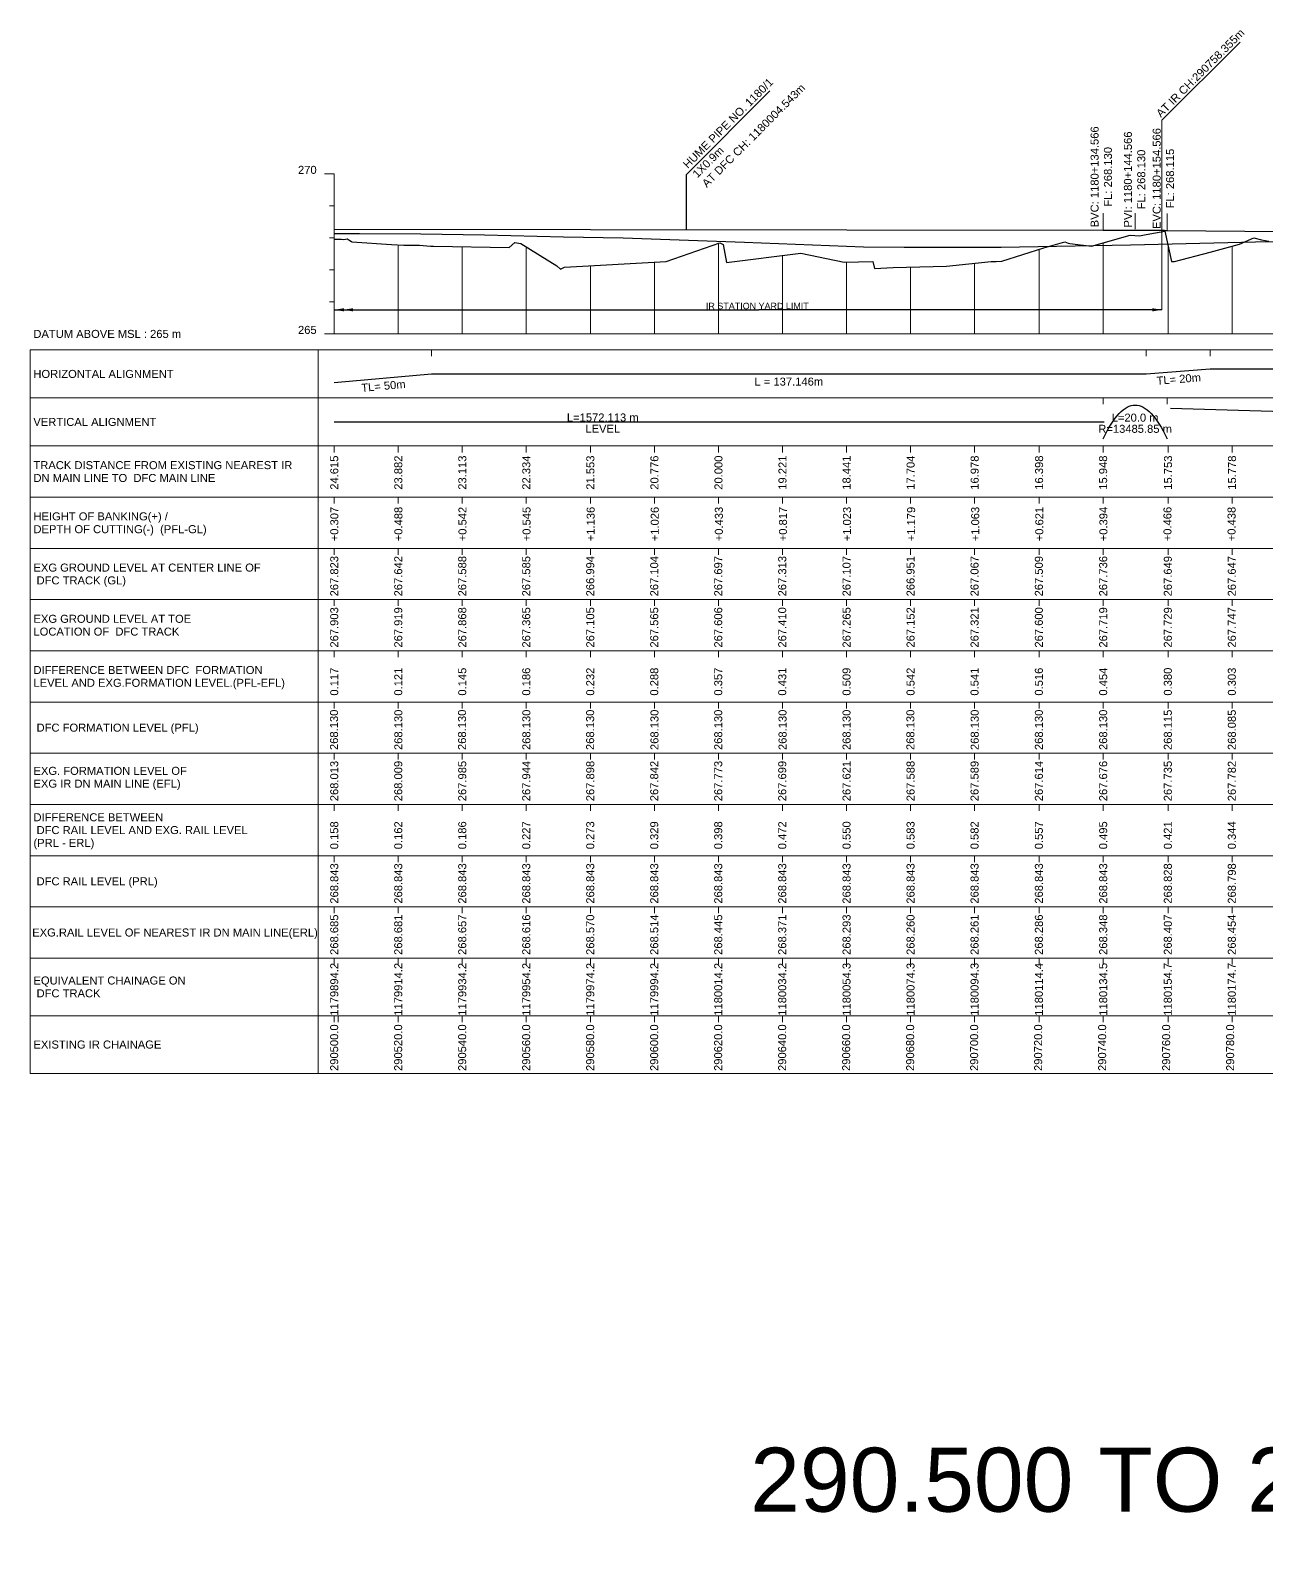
# Model space of a CAD drawing. Header units: metres. Extents: x 9905 to 38505, y -12378 to -11796.
# Drawn here: x 24905 to 25291.4, y -12377.9 to -11905.1 of the extents above; entities that cross this region are included whole.
import ezdxf
from ezdxf.enums import TextEntityAlignment as Align

# ---------------------------------------------------------------- set-up
doc = ezdxf.new("R2010")
doc.units = ezdxf.units.M
doc.header["$MEASUREMENT"] = 0
doc.layers.get('0').update_dxf_attribs({"lineweight": 0})
for name, color, linetype, lineweight in [('C-PROF-LABL-DG', 1, 'Continuous', 25), ('LS BVC-PVI-EVC TEXT', 10, 'Continuous', 0), ('LS CUT FILL', 10, 'Continuous', 0), ('LS DATUM', 7, 'Continuous', 0), ('LS DATUM X', 7, 'Continuous', 0), ('LS DATUM Y', 7, 'Continuous', 0), ('LS DIFF. EXG.RL & PRO. RL', 10, 'Continuous', 0), ('LS DIFF. PFL & EFL', 10, 'Continuous', 0), ('LS EXG GL', 7, 'Continuous', 0), ('LS EXG GL AT PRO TOE', 7, 'Continuous', 0), ('LS EXG IR CH', 7, 'Continuous', 0), ('LS EXG. FL', 7, 'Continuous', 0), ('LS EXG. GL', 7, 'Continuous', 0), ('LS EXG. IR CH', 7, 'Continuous', 0), ('LS EXG. RL', 7, 'Continuous', 0), ('LS FRAME', 7, 'Continuous', 0), ('LS PFL-EFL', 10, 'Continuous', 0), ('LS PRL-ERL', 10, 'Continuous', 0), ('LS PRO. CUT & FILL', 10, 'Continuous', 0), ('LS PRO. DFCC CH', 10, 'Continuous', 0), ('LS PRO. FL', 10, 'Continuous', 0), ('LS PRO. RL', 10, 'Continuous', 0), ('LS PROFILE EXG FL', 7, 'Continuous', 25), ('LS PROFILE EXG GL', 7, 'Continuous', 30), ('LS PROFILE PRO FL', 1, 'Continuous', 30), ('LS TICKS', 7, 'Continuous', 0), ('LS TRACK CENTER', 10, 'Continuous', 0), ("LS TRACK CENTER's", 10, 'Continuous', 0), ('Profile Grid', 7, 'Continuous', 0)]:
    doc.layers.add(name, color=color, linetype=linetype, lineweight=lineweight)
for name, color, linetype in [('LS HORIZONTAL ALIGNMENT', 10, 'Continuous'), ("LS LC'S", 7, 'Continuous'), ('LS VERTICAL ALIGNMENT', 10, 'Continuous'), ('ref text', 3, 'Continuous'), ('STATION YARD LIMIT IN LS', 7, 'Continuous')]:
    doc.layers.add(name, color=color, linetype=linetype)
doc.styles.add('Arial', font='arial.ttf')
doc.styles.get("Standard").update_dxf_attribs({"font": 'arial.ttf'})
doc.styles.add('Style-Arial', font='arial.ttf')
doc.styles.add('StyleArial', font='arial.ttf')
doc.dimstyles.get("Standard").update_dxf_attribs({"dimtxt": 0.18, "dimasz": 0.18, "dimexe": 0.18, "dimexo": 0.0625, "dimgap": 0.09, "dimtad": 0, "dimtih": 1, "dimtoh": 1, "dimdec": 4, "dimzin": 0, "dimdsep": 46, "dimtxsty": 'Standard', "dimcen": 0.09, "dimadec": 0, "dimazin": 0, "dimtfac": 1, "dimtdec": 4, "dimtofl": 0, "dimtmove": 0, "dimatfit": 3, "dimfxl": 1, "dimtolj": 1, "dimtzin": 0, "dimarcsym": 0})

msp = doc.modelspace()

# ---------------------------------------------------------------- linework, layer by layer
msp.add_lwpolyline([(24905, -12005), (24995, -12005)])
at = {"layer": 'LS BVC-PVI-EVC TEXT'}
for p, q in [((25240.28, -11967.56), (25240.28, -11962.31)), ((25250.28, -11967.31), (25250.28, -11962.31)), ((25260.28, -11967.65), (25260.28, -11962.4))]:
    msp.add_line(p, q, dxfattribs=at)
at = {"layer": 'LS DATUM X', "color": 7, "linetype": 'Continuous', "lineweight": 0}
msp.add_line((25000, -12000), (25587.61, -12000), dxfattribs=at)
at = {"layer": 'LS DATUM Y', "color": 7, "linetype": 'Continuous', "lineweight": 0}
for p, q in [((24997, -11950), (25000, -11950)), ((25000, -12000), (25000, -11950)), ((24998.5, -11960), (25000, -11960)), ((24998.5, -11970), (25000, -11970)), ((24998.5, -11980), (25000, -11980)), ((24998.5, -11990), (25000, -11990)), ((24997, -12000), (25000, -12000))]:
    msp.add_line(p, q, dxfattribs=at)
at = {"layer": 'LS FRAME'}
for points in [[(24995, -12231), (24905, -12231), (24905, -12005)], [(24995, -12020), (24905, -12020)], [(24995, -12035), (24905, -12035)], [(24995, -12051), (24905, -12051)], [(24905, -12051), (24995, -12051)], [(24995, -12067), (24905, -12067)], [(24905, -12067), (24995, -12067)], [(24995, -12083), (24905, -12083)], [(24905, -12083), (24995, -12083)], [(24995, -12099), (24905, -12099)], [(24995, -12115), (24905, -12115)], [(24905, -12115), (24995, -12115)], [(24995, -12131), (24905, -12131)], [(24905, -12131), (24995, -12131)], [(24995, -12147), (24905, -12147)], [(24905, -12147), (24995, -12147)], [(24995, -12163), (24905, -12163)], [(24905, -12163), (24995, -12163)], [(24995, -12179), (24905, -12179)], [(24995, -12195), (24905, -12195)], [(24995, -12213), (24905, -12213)]]:
    msp.add_lwpolyline(points, dxfattribs=at)
at = {"layer": 'LS FRAME', "color": 7, "linetype": 'Continuous', "lineweight": 0, "flags": 128}
for points in [[(24995, -12020), (25592.61, -12020), (25592.61, -12005), (24995, -12005), (24995, -12020)], [(24995, -12035), (25592.61, -12035), (25592.61, -12020), (24995, -12020), (24995, -12035)], [(24995, -12051), (25592.61, -12051), (25592.61, -12035), (24995, -12035), (24995, -12051)], [(24995, -12067), (25592.61, -12067), (25592.61, -12051), (24995, -12051), (24995, -12067)], [(24995, -12083), (25592.61, -12083), (25592.61, -12067), (24995, -12067), (24995, -12083)], [(24995, -12099), (25592.61, -12099), (25592.61, -12083), (24995, -12083), (24995, -12099)], [(24995, -12115), (25592.61, -12115), (25592.61, -12099), (24995, -12099), (24995, -12115)], [(24995, -12131), (25592.61, -12131), (25592.61, -12115), (24995, -12115), (24995, -12131)], [(24995, -12147), (25592.61, -12147), (25592.61, -12131), (24995, -12131), (24995, -12147)], [(24995, -12163), (25592.61, -12163), (25592.61, -12147), (24995, -12147), (24995, -12163)], [(24995, -12179), (25592.61, -12179), (25592.61, -12163), (24995, -12163), (24995, -12179)], [(24995, -12195), (25592.61, -12195), (25592.61, -12179), (24995, -12179), (24995, -12195)], [(24995, -12213), (25592.61, -12213), (25592.61, -12195), (24995, -12195), (24995, -12213)], [(24995, -12231), (25592.61, -12231), (25592.61, -12213), (24995, -12213), (24995, -12231)]]:
    msp.add_lwpolyline(points, close=True, dxfattribs=at)
at = {"layer": 'LS FRAME', "color": 7, "linetype": 'Continuous', "lineweight": 0}
msp.add_3dface([(24995, -12099), (24915, -12099), (24915, -12099)], dxfattribs=at)
at = {"layer": 'LS HORIZONTAL ALIGNMENT', "flags": 128}
msp.add_lwpolyline([(25000, -12015.23), (25030.36, -12012.5), (25030.36, -12012.5), (25253.76, -12012.5), (25253.76, -12012.5), (25273.76, -12010.89), (25273.76, -12010.89), (25456.68, -12010.89), (25456.68, -12010.89), (25476.68, -12012.5), (25476.68, -12012.5), (25587.64, -12012.5)], dxfattribs=at)
at = {"layer": "LS LC'S"}
msp.add_lwpolyline([(25110.07, -11967.33), (25110.07, -11950.17), (25136.16, -11924.08)], dxfattribs=at)
at = {"layer": 'LS PROFILE EXG FL'}
msp.add_lwpolyline([(25000, -11968.66), (25007.86, -11968.6), (25027.01, -11968.76), (25046.94, -11969.03), (25071.61, -11969.63), (25090.29, -11970.03), (25128.19, -11971.35), (25165.45, -11972.79), (25178.11, -11972.91), (25208.37, -11972.9), (25248.84, -11972.16), (25287.88, -11971.22), (25327.65, -11970.67), (25368.54, -11969.97), (25393.4, -11970.11), (25408.39, -11970.22), (25450, -11970.08), (25455.17, -11970.08), (25475.6, -11970.6), (25496.06, -11971.05), (25518.97, -11971.6), (25565.89, -11972.21), (25587.57, -11972.43)], dxfattribs=at)
at = {"layer": 'LS PROFILE EXG GL', "flags": 128}
msp.add_lwpolyline([(25000, -11970.4), (25002.24, -11970.44), (25002.94, -11970.46), (25003.51, -11970.37), (25004.04, -11970.33), (25005.36, -11971.16), (25005.51, -11971.25), (25017.86, -11972.07), (25021.77, -11972.32), (25026.63, -11972.3), (25030.05, -11972.56), (25030.36, -11972.57), (25030.97, -11972.59), (25054.69, -11973.01), (25056.4, -11971.4), (25058.33, -11971.72), (25069.52, -11978.71), (25070.72, -11979.78), (25071.97, -11979.13), (25103.75, -11977.38), (25120.5, -11971.51), (25121.56, -11972.04), (25122.62, -11977.71), (25145.85, -11974.77), (25159.34, -11977.58), (25168.28, -11977.38), (25168.81, -11979.55), (25174.71, -11979.23), (25191.36, -11978.87), (25205.34, -11977.42), (25206.89, -11977.34), (25208.61, -11977.25), (25221.8, -11973.11), (25228.34, -11971.26), (25229.34, -11971.62), (25229.83, -11971.8), (25236.68, -11972.59), (25248.78, -11969.15), (25251.63, -11969.31), (25253.76, -11968.93), (25259.6, -11967.89), (25261.61, -11977.43), (25262.64, -11977.42), (25262.64, -11977.42), (25273.76, -11974.44), (25282.95, -11971.97), (25287.41, -11969.99), (25289.81, -11970.64), (25292.05, -11971.07)], dxfattribs=at)
at = {"layer": 'LS PROFILE PRO FL'}
for points in [[(25000, -11967.33), (25240.28, -11967.56)], [(25240.28, -11967.56), (25240.7, -11967.56), (25241.13, -11967.56), (25241.56, -11967.57), (25241.98, -11967.57), (25242.41, -11967.57), (25242.83, -11967.57), (25243.26, -11967.57), (25243.68, -11967.57), (25244.11, -11967.57), (25244.53, -11967.57), (25244.96, -11967.57), (25245.39, -11967.57), (25245.81, -11967.57), (25246.24, -11967.57), (25246.66, -11967.57), (25247.09, -11967.57), (25247.51, -11967.58), (25247.94, -11967.58), (25248.36, -11967.58), (25248.79, -11967.58), (25249.22, -11967.58), (25249.64, -11967.58), (25250.07, -11967.59), (25250.49, -11967.59), (25250.92, -11967.59), (25251.34, -11967.59), (25251.77, -11967.59), (25252.19, -11967.6), (25252.62, -11967.6), (25253.04, -11967.6), (25253.47, -11967.6), (25253.9, -11967.6), (25254.32, -11967.61), (25254.75, -11967.61), (25255.17, -11967.61), (25255.6, -11967.62), (25256.02, -11967.62), (25256.45, -11967.62), (25256.87, -11967.62), (25257.3, -11967.63), (25257.73, -11967.63), (25258.15, -11967.63), (25258.58, -11967.64), (25259, -11967.64), (25259.43, -11967.64), (25259.85, -11967.65), (25260.28, -11967.65)], [(25260.28, -11967.65), (25587.64, -11970.49)]]:
    msp.add_lwpolyline(points, dxfattribs=at)
at = {"layer": 'LS TICKS', "color": 7, "linetype": 'Continuous', "lineweight": 0, "flags": 128}
for points in [[(25030.36, -12007), (25030.36, -12005)], [(25253.76, -12007), (25253.76, -12005)], [(25273.76, -12007), (25273.76, -12005)], [(25240.28, -12022), (25240.28, -12020)], [(25260.28, -12022), (25260.28, -12020)], [(25000, -12037), (25000, -12035)], [(25020.01, -12037), (25020.01, -12035)], [(25040.02, -12037), (25040.02, -12035)], [(25060.02, -12037), (25060.02, -12035)], [(25080.04, -12037), (25080.04, -12035)], [(25100.06, -12037), (25100.06, -12035)], [(25120.07, -12037), (25120.07, -12035)], [(25140.08, -12037), (25140.08, -12035)], [(25160.09, -12037), (25160.09, -12035)], [(25180.12, -12037), (25180.12, -12035)], [(25200.13, -12037), (25200.13, -12035)], [(25220.27, -12037), (25220.27, -12035)], [(25240.28, -12037), (25240.28, -12035)], [(25260.56, -12037), (25260.56, -12035)], [(25280.56, -12037), (25280.56, -12035)], [(25000, -12053), (25000, -12051)], [(25020.01, -12053), (25020.01, -12051)], [(25040.02, -12053), (25040.02, -12051)], [(25060.02, -12053), (25060.02, -12051)], [(25080.04, -12053), (25080.04, -12051)], [(25100.06, -12053), (25100.06, -12051)], [(25120.07, -12053), (25120.07, -12051)], [(25140.08, -12053), (25140.08, -12051)], [(25160.09, -12053), (25160.09, -12051)], [(25180.12, -12053), (25180.12, -12051)], [(25200.13, -12053), (25200.13, -12051)], [(25220.27, -12053), (25220.27, -12051)], [(25240.28, -12053), (25240.28, -12051)], [(25260.56, -12053), (25260.56, -12051)], [(25280.56, -12053), (25280.56, -12051)], [(25000, -12069), (25000, -12067)], [(25020.01, -12069), (25020.01, -12067)], [(25040.02, -12069), (25040.02, -12067)], [(25060.02, -12069), (25060.02, -12067)], [(25080.04, -12069), (25080.04, -12067)], [(25100.06, -12069), (25100.06, -12067)], [(25120.07, -12069), (25120.07, -12067)], [(25140.08, -12069), (25140.08, -12067)], [(25160.09, -12069), (25160.09, -12067)], [(25180.12, -12069), (25180.12, -12067)], [(25200.13, -12069), (25200.13, -12067)], [(25220.27, -12069), (25220.27, -12067)], [(25240.28, -12069), (25240.28, -12067)], [(25260.56, -12069), (25260.56, -12067)], [(25280.56, -12069), (25280.56, -12067)], [(25000, -12085), (25000, -12083)], [(25020.01, -12085), (25020.01, -12083)], [(25040.02, -12085), (25040.02, -12083)], [(25060.02, -12085), (25060.02, -12083)], [(25080.04, -12085), (25080.04, -12083)], [(25100.06, -12085), (25100.06, -12083)], [(25120.07, -12085), (25120.07, -12083)], [(25140.08, -12085), (25140.08, -12083)], [(25160.09, -12085), (25160.09, -12083)], [(25180.12, -12085), (25180.12, -12083)], [(25200.13, -12085), (25200.13, -12083)], [(25220.27, -12085), (25220.27, -12083)], [(25240.28, -12085), (25240.28, -12083)], [(25260.56, -12085), (25260.56, -12083)], [(25280.56, -12085), (25280.56, -12083)], [(25000, -12101), (25000, -12099)], [(25020.01, -12101), (25020.01, -12099)], [(25040.02, -12101), (25040.02, -12099)], [(25060.02, -12101), (25060.02, -12099)], [(25080.04, -12101), (25080.04, -12099)], [(25100.06, -12101), (25100.06, -12099)], [(25120.07, -12101), (25120.07, -12099)], [(25140.08, -12101), (25140.08, -12099)], [(25160.09, -12101), (25160.09, -12099)], [(25180.12, -12101), (25180.12, -12099)], [(25200.13, -12101), (25200.13, -12099)], [(25220.27, -12101), (25220.27, -12099)], [(25240.28, -12101), (25240.28, -12099)], [(25260.56, -12101), (25260.56, -12099)], [(25280.56, -12101), (25280.56, -12099)], [(25000, -12117), (25000, -12115)], [(25020.01, -12117), (25020.01, -12115)], [(25040.02, -12117), (25040.02, -12115)], [(25060.02, -12117), (25060.02, -12115)], [(25080.04, -12117), (25080.04, -12115)], [(25100.06, -12117), (25100.06, -12115)], [(25120.07, -12117), (25120.07, -12115)], [(25140.08, -12117), (25140.08, -12115)], [(25160.09, -12117), (25160.09, -12115)], [(25180.12, -12117), (25180.12, -12115)], [(25200.13, -12117), (25200.13, -12115)], [(25220.27, -12117), (25220.27, -12115)], [(25240.28, -12117), (25240.28, -12115)], [(25260.56, -12117), (25260.56, -12115)], [(25280.56, -12117), (25280.56, -12115)], [(25000, -12133), (25000, -12131)], [(25020.01, -12133), (25020.01, -12131)], [(25040.02, -12133), (25040.02, -12131)], [(25060.02, -12133), (25060.02, -12131)], [(25080.04, -12133), (25080.04, -12131)], [(25100.06, -12133), (25100.06, -12131)], [(25120.07, -12133), (25120.07, -12131)], [(25140.08, -12133), (25140.08, -12131)], [(25160.09, -12133), (25160.09, -12131)], [(25180.12, -12133), (25180.12, -12131)], [(25200.13, -12133), (25200.13, -12131)], [(25220.27, -12133), (25220.27, -12131)], [(25240.28, -12133), (25240.28, -12131)], [(25260.56, -12133), (25260.56, -12131)], [(25280.56, -12133), (25280.56, -12131)], [(25000, -12149), (25000, -12147)], [(25020.01, -12149), (25020.01, -12147)], [(25040.02, -12149), (25040.02, -12147)], [(25060.02, -12149), (25060.02, -12147)], [(25080.04, -12149), (25080.04, -12147)], [(25100.06, -12149), (25100.06, -12147)], [(25120.07, -12149), (25120.07, -12147)], [(25140.08, -12149), (25140.08, -12147)], [(25160.09, -12149), (25160.09, -12147)], [(25180.12, -12149), (25180.12, -12147)], [(25200.13, -12149), (25200.13, -12147)], [(25220.27, -12149), (25220.27, -12147)], [(25240.28, -12149), (25240.28, -12147)], [(25260.56, -12149), (25260.56, -12147)], [(25280.56, -12149), (25280.56, -12147)], [(25000, -12165), (25000, -12163)], [(25020.01, -12165), (25020.01, -12163)], [(25040.02, -12165), (25040.02, -12163)], [(25060.02, -12165), (25060.02, -12163)], [(25080.04, -12165), (25080.04, -12163)], [(25100.06, -12165), (25100.06, -12163)], [(25120.07, -12165), (25120.07, -12163)], [(25140.08, -12165), (25140.08, -12163)], [(25160.09, -12165), (25160.09, -12163)], [(25180.12, -12165), (25180.12, -12163)], [(25200.13, -12165), (25200.13, -12163)], [(25220.27, -12165), (25220.27, -12163)], [(25240.28, -12165), (25240.28, -12163)], [(25260.56, -12165), (25260.56, -12163)], [(25280.56, -12165), (25280.56, -12163)], [(25000, -12181), (25000, -12179)], [(25020.01, -12181), (25020.01, -12179)], [(25040.02, -12181), (25040.02, -12179)], [(25060.02, -12181), (25060.02, -12179)], [(25080.04, -12181), (25080.04, -12179)], [(25100.06, -12181), (25100.06, -12179)], [(25120.07, -12181), (25120.07, -12179)], [(25140.08, -12181), (25140.08, -12179)], [(25160.09, -12181), (25160.09, -12179)], [(25180.12, -12181), (25180.12, -12179)], [(25200.13, -12181), (25200.13, -12179)], [(25220.27, -12181), (25220.27, -12179)], [(25240.28, -12181), (25240.28, -12179)], [(25260.56, -12181), (25260.56, -12179)], [(25280.56, -12181), (25280.56, -12179)], [(25000, -12197), (25000, -12195)], [(25020.01, -12197), (25020.01, -12195)], [(25040.02, -12197), (25040.02, -12195)], [(25060.02, -12197), (25060.02, -12195)], [(25080.04, -12197), (25080.04, -12195)], [(25100.06, -12197), (25100.06, -12195)], [(25120.07, -12197), (25120.07, -12195)], [(25140.08, -12197), (25140.08, -12195)], [(25160.09, -12197), (25160.09, -12195)], [(25180.12, -12197), (25180.12, -12195)], [(25200.13, -12197), (25200.13, -12195)], [(25220.27, -12197), (25220.27, -12195)], [(25240.28, -12197), (25240.28, -12195)], [(25260.56, -12197), (25260.56, -12195)], [(25280.56, -12197), (25280.56, -12195)], [(25000, -12215), (25000, -12213)], [(25001.25, -12215), (25001.25, -12213)], [(25020.01, -12215), (25020.01, -12213)], [(25040.02, -12215), (25040.02, -12213)], [(25060.02, -12215), (25060.02, -12213)], [(25080.04, -12215), (25080.04, -12213)], [(25100.06, -12215), (25100.06, -12213)], [(25120.07, -12215), (25120.07, -12213)], [(25140.08, -12215), (25140.08, -12213)], [(25160.09, -12215), (25160.09, -12213)], [(25180.12, -12215), (25180.12, -12213)], [(25200.13, -12215), (25200.13, -12213)], [(25220.27, -12215), (25220.27, -12213)], [(25240.28, -12215), (25240.28, -12213)], [(25260.56, -12215), (25260.56, -12213)], [(25280.56, -12215), (25280.56, -12213)]]:
    msp.add_lwpolyline(points, dxfattribs=at)
at = {"layer": 'LS VERTICAL ALIGNMENT', "flags": 128}
for points in [[(25240.28, -12032.75), (25240.91, -12031.48), (25241.53, -12030.29), (25242.16, -12029.18), (25242.78, -12028.16), (25243.41, -12027.21), (25244.03, -12026.35), (25244.66, -12025.57), (25245.28, -12024.87), (25245.91, -12024.26), (25246.53, -12023.73), (25247.16, -12023.28), (25247.78, -12022.91), (25248.41, -12022.62), (25249.03, -12022.41), (25249.66, -12022.29), (25250.91, -12022.29), (25251.53, -12022.41), (25252.16, -12022.62), (25252.78, -12022.91), (25253.41, -12023.28), (25254.03, -12023.73), (25254.66, -12024.26), (25255.28, -12024.87), (25255.91, -12025.57), (25256.53, -12026.35), (25257.16, -12027.21), (25257.78, -12028.16), (25258.41, -12029.18), (25259.03, -12030.29), (25259.66, -12031.48), (25260.28, -12032.75)], [(25261.31, -12023.16), (25587.64, -12032.75)], [(25000, -12027.5), (25240.62, -12027.5)]]:
    msp.add_lwpolyline(points, dxfattribs=at)
at = {"layer": 'Profile Grid', "flags": 128}
for points in [[(25000, -12000), (25000, -11970.32)], [(25020.01, -12000), (25020.01, -11972.21)], [(25040.02, -12000), (25040.02, -11972.75)], [(25060.02, -12000), (25060.02, -11972.78)], [(25120.07, -12000), (25120.07, -11971.66)], [(25140.08, -12000), (25140.08, -11975.5)], [(25220.27, -12000), (25220.27, -11973.59)], [(25240.28, -12000), (25240.28, -11971.57)], [(25260.56, -12000), (25260.56, -11972.46)], [(25280.56, -12000), (25280.56, -11972.61)], [(25080.04, -12000), (25080.04, -11978.69)], [(25100.06, -12000), (25100.06, -11977.59)], [(25160.09, -12000), (25160.09, -11977.56)], [(25180.12, -12000), (25180.12, -11979.12)], [(25200.13, -12000), (25200.13, -11977.96)]]:
    msp.add_lwpolyline(points, dxfattribs=at)
at = {"layer": 'STATION YARD LIMIT IN LS', "lineweight": 15}
msp.add_lwpolyline([(25258.64, -11992.47), (25258.64, -11933.25), (25283.08, -11908.81)], dxfattribs=at)

# ---------------------------------------------------------------- texts
at = {"layer": 'C-PROF-LABL-DG', "color": 1, "linetype": 'Continuous', "lineweight": 25, "char_height": 2.5, "attachment_point": 5, "rotation": 90, "style": 'Arial'}
for s, insert in [('BVC: 1180+134.566\\PFL: 268.130', (25239.72, -11950.93)), ('PVI: 1180+144.566\\PFL: 268.130', (25250.13, -11951.76)), ('EVC: 1180+154.566\\PFL: 268.115', (25259.12, -11951.47))]:
    msp.add_mtext(s, dxfattribs=dict(at, insert=insert))
at = {"layer": 'LS CUT FILL', "style": 'Style-Arial'}
for s, p in [('+0.307', (25001.27, -12064.79)), ('+0.488', (25021.3, -12064.79)), ('+0.542', (25041.32, -12064.79)), ('+0.545', (25061.35, -12064.79)), ('+1.136', (25081.38, -12064.79)), ('+1.026', (25101.41, -12064.79)), ('+0.433', (25121.44, -12064.79)), ('+0.817', (25141.47, -12064.79)), ('+1.023', (25161.5, -12064.79)), ('+1.179', (25181.53, -12064.79)), ('+1.063', (25201.56, -12064.79)), ('+0.621', (25221.59, -12064.79)), ('+0.394', (25241.62, -12064.79)), ('+0.466', (25261.64, -12064.79)), ('+0.438', (25281.67, -12064.79))]:
    msp.add_text(s, height=2.5, rotation=90, dxfattribs=at).set_placement(p)
at = {"layer": 'LS DATUM', "color": 7, "style": 'Style-Arial'}
msp.add_text('DATUM ABOVE MSL : 265 m', height=2.5, rotation=0, dxfattribs=at).set_placement((24905.97, -12000), align=Align.MIDDLE_LEFT)
at = {"layer": 'LS DATUM Y', "color": 7, "lineweight": 0, "style": 'Style-Arial'}
for s, p in [('270', (24994.5, -11950)), ('265', (24994.5, -12000))]:
    msp.add_text(s, height=2.5, dxfattribs=at).set_placement(p, align=Align.RIGHT)
at = {"layer": 'LS DIFF. EXG.RL & PRO. RL', "color": 10, "style": 'Style-Arial'}
for s, p in [('DIFFERENCE BETWEEN ', (24906, -12151)), (' DFC RAIL LEVEL AND EXG. RAIL LEVEL ', (24906, -12155)), ('(PRL - ERL)', (24906, -12159))]:
    msp.add_text(s, height=2.5, rotation=0, dxfattribs=at).set_placement(p, align=Align.MIDDLE_LEFT)
at = {"layer": 'LS DIFF. PFL & EFL', "color": 10, "style": 'Style-Arial'}
for s, p in [('DIFFERENCE BETWEEN DFC  FORMATION ', (24906, -12105)), ('LEVEL AND EXG.FORMATION LEVEL.(PFL-EFL)', (24906, -12109))]:
    msp.add_text(s, height=2.5, rotation=0, dxfattribs=at).set_placement(p, align=Align.MIDDLE_LEFT)
at = {"layer": 'LS EXG GL', "style": 'Style-Arial'}
for s, p in [('267.823', (25001.25, -12082)), ('267.642', (25021.25, -12082)), ('267.588', (25041.25, -12082)), ('267.585', (25061.25, -12082)), ('266.994', (25081.25, -12082)), ('267.104', (25101.25, -12082)), ('267.697', (25121.25, -12082)), ('267.313', (25141.25, -12082)), ('267.107', (25161.35, -12082)), ('266.951', (25181.35, -12082)), ('267.067', (25201.35, -12082)), ('267.509', (25221.45, -12082)), ('267.736', (25241.55, -12082)), ('267.649', (25261.75, -12082)), ('267.647', (25281.75, -12082))]:
    msp.add_text(s, height=2.5, rotation=90, dxfattribs=at).set_placement(p)
at = {"layer": 'LS EXG GL AT PRO TOE', "color": 7, "style": 'Style-Arial'}
for s, p in [('EXG GROUND LEVEL AT TOE', (24906, -12089)), ('LOCATION OF  DFC TRACK', (24906, -12093))]:
    msp.add_text(s, height=2.5, rotation=0, dxfattribs=at).set_placement(p, align=Align.MIDDLE_LEFT)
at = {"layer": 'LS EXG GL AT PRO TOE', "style": 'Style-Arial'}
for s, p in [('267.903', (25001.25, -12098)), ('267.919', (25021.25, -12098)), ('267.868', (25041.25, -12098)), ('267.365', (25061.25, -12098)), ('267.105', (25081.25, -12098)), ('267.565', (25101.25, -12098)), ('267.606', (25121.25, -12098)), ('267.410', (25141.25, -12098)), ('267.265', (25161.35, -12098)), ('267.152', (25181.35, -12098)), ('267.321', (25201.35, -12098)), ('267.600', (25221.45, -12098)), ('267.719', (25241.55, -12098)), ('267.729', (25261.75, -12098)), ('267.747', (25281.75, -12098))]:
    msp.add_text(s, height=2.5, rotation=90, dxfattribs=at).set_placement(p)
at = {"layer": 'LS EXG IR CH', "lineweight": 0, "style": 'Style-Arial'}
for s, p in [('290500.0', (24999.98, -12215.7)), ('290520.0', (25019.98, -12215.7)), ('290540.0', (25039.98, -12215.7)), ('290560.0', (25059.98, -12215.7)), ('290580.0', (25079.98, -12215.7)), ('290600.0', (25099.98, -12215.7)), ('290620.0', (25119.98, -12215.7)), ('290640.0', (25139.98, -12215.7)), ('290660.0', (25159.98, -12215.7)), ('290680.0', (25179.98, -12215.7)), ('290700.0', (25199.98, -12215.7)), ('290720.0', (25219.98, -12215.7)), ('290740.0', (25239.98, -12215.7)), ('290760.0', (25259.98, -12215.7)), ('290780.0', (25279.98, -12215.7))]:
    msp.add_text(s, height=2.5, rotation=90, dxfattribs=at).set_placement(p, align=Align.MIDDLE_RIGHT)
at = {"layer": 'LS EXG. FL', "style": 'Style-Arial'}
for s, p in [('EXG. FORMATION LEVEL OF', (24906, -12136.5)), ('EXG IR DN MAIN LINE (EFL)', (24906, -12140.5))]:
    msp.add_text(s, height=2.5, rotation=0, dxfattribs=at).set_placement(p, align=Align.MIDDLE_LEFT)
for s, p in [('268.013', (25001.25, -12146)), ('268.009', (25021.25, -12146)), ('267.985', (25041.25, -12146)), ('267.944', (25061.25, -12146)), ('267.898', (25081.25, -12146)), ('267.842', (25101.25, -12146)), ('267.773', (25121.25, -12146)), ('267.699', (25141.25, -12146)), ('267.621', (25161.35, -12146)), ('267.588', (25181.35, -12146)), ('267.589', (25201.35, -12146)), ('267.614', (25221.45, -12146)), ('267.676', (25241.55, -12146)), ('267.735', (25261.75, -12146)), ('267.782', (25281.75, -12146))]:
    msp.add_text(s, height=2.5, rotation=90, dxfattribs=at).set_placement(p)
at = {"layer": 'LS EXG. GL', "color": 7, "style": 'Style-Arial'}
for s, p in [('EXG GROUND LEVEL AT CENTER LINE OF ', (24906, -12073)), (' DFC TRACK (GL)', (24906, -12077))]:
    msp.add_text(s, height=2.5, rotation=0, dxfattribs=at).set_placement(p, align=Align.MIDDLE_LEFT)
at = {"layer": 'LS EXG. IR CH', "style": 'Style-Arial'}
msp.add_text('EXISTING IR CHAINAGE', height=2.5, rotation=0, dxfattribs=at).set_placement((24906, -12222), align=Align.MIDDLE_LEFT)
at = {"layer": 'LS EXG. RL', "style": 'Style-Arial'}
for s, p in [('268.685', (25001.25, -12194)), ('268.681', (25021.25, -12194)), ('268.657', (25041.25, -12194)), ('268.616', (25061.25, -12194)), ('268.570', (25081.25, -12194)), ('268.514', (25101.25, -12194)), ('268.445', (25121.25, -12194)), ('268.371', (25141.25, -12194)), ('268.293', (25161.35, -12194)), ('268.260', (25181.35, -12194)), ('268.261', (25201.35, -12194)), ('268.286', (25221.45, -12194)), ('268.348', (25241.55, -12194)), ('268.407', (25261.75, -12194)), ('268.454', (25281.75, -12194))]:
    msp.add_text(s, height=2.5, rotation=90, dxfattribs=at).set_placement(p)
msp.add_text('EXG.RAIL LEVEL OF NEAREST IR DN MAIN LINE(ERL)', height=2.5, rotation=0, dxfattribs=at).set_placement((24905.61, -12187), align=Align.MIDDLE_LEFT)
at = {"layer": 'LS HORIZONTAL ALIGNMENT', "style": 'Style-Arial'}
msp.add_text('HORIZONTAL ALIGNMENT', height=2.5, rotation=0, dxfattribs=at).set_placement((24905.97, -12012.5), align=Align.MIDDLE_LEFT)
at = {"layer": 'LS HORIZONTAL ALIGNMENT', "insert": (25142.06, -12014.92), "char_height": 2.5, "attachment_point": 5, "line_spacing_factor": 0.6, "style": 'Style-Arial'}
msp.add_mtext('L = 137.146m', dxfattribs=at)
at = {"layer": 'LS HORIZONTAL ALIGNMENT', "char_height": 2.5, "attachment_point": 5, "line_spacing_factor": 0.6, "style": 'Style-Arial'}
for s, insert, rotation in [('TL= 20m', (25263.92, -12014.11), 4.5943), ('TL= 50m', (25015.36, -12016.27), 5.1435)]:
    msp.add_mtext(s, dxfattribs=dict(at, insert=insert, rotation=rotation))
at = {"layer": "LS LC'S", "color": 10, "insert": (25108.75, -11946.74), "char_height": 2.5, "width": 57.2066, "attachment_point": 1, "rotation": 45}
msp.add_mtext('\\A1;HUME PIPE NO. 1180/1\\P1X0.9m\\PAT DFC CH: 1180004.543m', dxfattribs=at)
at = {"layer": 'LS PFL-EFL', "style": 'Style-Arial'}
for s, p in [('0.117', (25001.25, -12113)), ('0.121', (25021.25, -12113)), ('0.145', (25041.25, -12113)), ('0.186', (25061.25, -12113)), ('0.232', (25081.25, -12113)), ('0.288', (25101.25, -12113)), ('0.357', (25121.25, -12113)), ('0.431', (25141.25, -12113)), ('0.509', (25161.35, -12113)), ('0.542', (25181.35, -12113)), ('0.541', (25201.35, -12113)), ('0.516', (25221.45, -12113)), ('0.454', (25241.55, -12113)), ('0.380', (25261.75, -12113)), ('0.303', (25281.75, -12113))]:
    msp.add_text(s, height=2.5, rotation=90, dxfattribs=at).set_placement(p)
at = {"layer": 'LS PRL-ERL', "style": 'Style-Arial'}
for s, p in [('0.158', (25001.25, -12161)), ('0.162', (25021.25, -12161)), ('0.186', (25041.25, -12161)), ('0.227', (25061.25, -12161)), ('0.273', (25081.25, -12161)), ('0.329', (25101.25, -12161)), ('0.398', (25121.25, -12161)), ('0.472', (25141.25, -12161)), ('0.550', (25161.35, -12161)), ('0.583', (25181.35, -12161)), ('0.582', (25201.35, -12161)), ('0.557', (25221.45, -12161)), ('0.495', (25241.55, -12161)), ('0.421', (25261.75, -12161)), ('0.344', (25281.75, -12161))]:
    msp.add_text(s, height=2.5, rotation=90, dxfattribs=at).set_placement(p)
at = {"layer": 'LS PRO. CUT & FILL', "color": 10, "style": 'Style-Arial'}
for s, p in [('HEIGHT OF BANKING(+) /', (24906, -12057)), ('DEPTH OF CUTTING(-)  (PFL-GL)', (24906, -12061))]:
    msp.add_text(s, height=2.5, rotation=0, dxfattribs=at).set_placement(p, align=Align.MIDDLE_LEFT)
at = {"layer": 'LS PRO. DFCC CH', "style": 'Style-Arial'}
for s, p in [('1179894.2', (25001.25, -12213)), ('1179914.2', (25021.25, -12213)), ('1179934.2', (25041.25, -12213)), ('1179954.2', (25061.25, -12213)), ('1179974.2', (25081.25, -12213)), ('1179994.2', (25101.25, -12213)), ('1180014.2', (25121.25, -12213)), ('1180034.2', (25141.25, -12213)), ('1180054.3', (25161.35, -12213)), ('1180074.3', (25181.35, -12213)), ('1180094.3', (25201.35, -12213)), ('1180114.4', (25221.45, -12213)), ('1180134.5', (25241.55, -12213)), ('1180154.7', (25261.75, -12213)), ('1180174.7', (25281.75, -12213))]:
    msp.add_text(s, height=2.5, rotation=90, dxfattribs=at).set_placement(p)
at = {"layer": 'LS PRO. DFCC CH', "color": 10, "style": 'Style-Arial'}
for s, p in [('EQUIVALENT CHAINAGE ON ', (24906, -12202)), (' DFC TRACK', (24906, -12206))]:
    msp.add_text(s, height=2.5, rotation=0, dxfattribs=at).set_placement(p, align=Align.MIDDLE_LEFT)
at = {"layer": 'LS PRO. FL', "style": 'Style-Arial'}
for s, p in [('268.130', (25001.18, -12130)), ('268.130', (25021.28, -12130)), ('268.130', (25041.19, -12130)), ('268.130', (25061.29, -12130)), ('268.130', (25081.22, -12130)), ('268.130', (25101.32, -12130)), ('268.130', (25121.25, -12130)), ('268.130', (25141.35, -12130)), ('268.130', (25161.35, -12130)), ('268.130', (25181.3, -12130)), ('268.130', (25201.4, -12130)), ('268.130', (25221.45, -12130)), ('268.130', (25241.55, -12130)), ('268.115', (25261.75, -12130)), ('268.085', (25281.75, -12130))]:
    msp.add_text(s, height=2.5, rotation=90, dxfattribs=at).set_placement(p)
at = {"layer": 'LS PRO. FL', "color": 10, "style": 'Style-Arial'}
msp.add_text(' DFC FORMATION LEVEL (PFL) ', height=2.5, rotation=0, dxfattribs=at).set_placement((24906, -12123), align=Align.MIDDLE_LEFT)
at = {"layer": 'LS PRO. RL', "color": 10, "style": 'Style-Arial'}
msp.add_text(' DFC RAIL LEVEL (PRL)', height=2.5, rotation=0, dxfattribs=at).set_placement((24906, -12171), align=Align.MIDDLE_LEFT)
at = {"layer": 'LS PRO. RL', "style": 'Style-Arial'}
for s, p in [('268.843', (25001.25, -12178)), ('268.843', (25021.25, -12178)), ('268.843', (25041.25, -12178)), ('268.843', (25061.25, -12178)), ('268.843', (25081.25, -12178)), ('268.843', (25101.25, -12178)), ('268.843', (25121.25, -12178)), ('268.843', (25141.25, -12178)), ('268.843', (25161.35, -12178)), ('268.843', (25181.35, -12178)), ('268.843', (25201.35, -12178)), ('268.843', (25221.45, -12178)), ('268.843', (25241.55, -12178)), ('268.828', (25261.75, -12178)), ('268.798', (25281.75, -12178))]:
    msp.add_text(s, height=2.5, rotation=90, dxfattribs=at).set_placement(p)
at = {"layer": 'LS TRACK CENTER', "style": 'Style-Arial'}
for s, p in [('24.615', (25000, -12038)), ('23.882', (25020.01, -12038)), ('23.113', (25040.02, -12038)), ('22.334', (25060.02, -12038)), ('21.553', (25080.04, -12038)), ('20.776', (25100.06, -12038)), ('20.000', (25120.07, -12038)), ('19.221', (25140.08, -12038)), ('18.441', (25160.09, -12038)), ('17.704', (25180.12, -12038)), ('16.978', (25200.13, -12038)), ('16.398', (25220.27, -12038)), ('15.948', (25240.28, -12038)), ('15.753', (25260.56, -12038)), ('15.778', (25280.56, -12038))]:
    msp.add_text(s, height=2.5, rotation=90, dxfattribs=at).set_placement(p, align=Align.MIDDLE_RIGHT)
at = {"layer": "LS TRACK CENTER's", "color": 10, "style": 'Style-Arial'}
for s, p in [('TRACK DISTANCE FROM EXISTING NEAREST IR ', (24906, -12041)), ('DN MAIN LINE TO  DFC MAIN LINE', (24906, -12045))]:
    msp.add_text(s, height=2.5, rotation=0, dxfattribs=at).set_placement(p, align=Align.MIDDLE_LEFT)
at = {"layer": 'LS VERTICAL ALIGNMENT', "style": 'Style-Arial'}
msp.add_text('VERTICAL ALIGNMENT', height=2.5, rotation=0, dxfattribs=at).set_placement((24905.97, -12027.5), align=Align.MIDDLE_LEFT)
at = {"layer": 'LS VERTICAL ALIGNMENT', "color": 1, "lineweight": 0, "insert": (25083.92, -12027.86), "char_height": 2.5, "attachment_point": 5, "line_spacing_factor": 0.84, "style": 'Style-Arial'}
msp.add_mtext('L=1572.113 m\\PLEVEL', dxfattribs=at)
at = {"layer": 'LS VERTICAL ALIGNMENT', "insert": (25250.28, -12027.92), "char_height": 2.5, "attachment_point": 5, "line_spacing_factor": 0.84, "style": 'Style-Arial'}
msp.add_mtext('L=20.0 m\\PR=13485.85 m', dxfattribs=at)
at = {"layer": 'ref text', "color": 3, "insert": (25130, -12368.23), "char_height": 20, "width": 256.3165, "attachment_point": 7, "bg_fill": 3, "box_fill_scale": 1.5, "bg_fill_color": 256, "bg_fill_transparency": 0}
msp.add_mtext('290.500 TO 291.000', dxfattribs=at)
at = {"layer": 'STATION YARD LIMIT IN LS', "lineweight": 15, "style": 'StyleArial'}
msp.add_text('AT IR CH:290758.355m', height=2.5, rotation=45, dxfattribs=at).set_placement((25258.35, -11932.54))
at = {"layer": 'STATION YARD LIMIT IN LS', "lineweight": 15, "insert": (25132.22, -11991.29), "char_height": 2, "attachment_point": 5, "rotation": 0, "line_spacing_factor": 0.84, "style": 'Style-Arial'}
msp.add_mtext('IR STATION YARD LIMIT', dxfattribs=at)

# ---------------------------------------------------------------- leaders
at = {"layer": 'STATION YARD LIMIT IN LS', "lineweight": 15}
for points in [[(25000.06, -11992.47), (25132.68, -11992.47)], [(25002.82, -11992.47), (25132.68, -11992.47)], [(25258.64, -11992.47), (25132.68, -11992.47)]]:
    msp.add_leader(points, dimstyle='Standard', override={"dimasz": 3}, dxfattribs=at)

doc.saveas('drawing.dxf')
